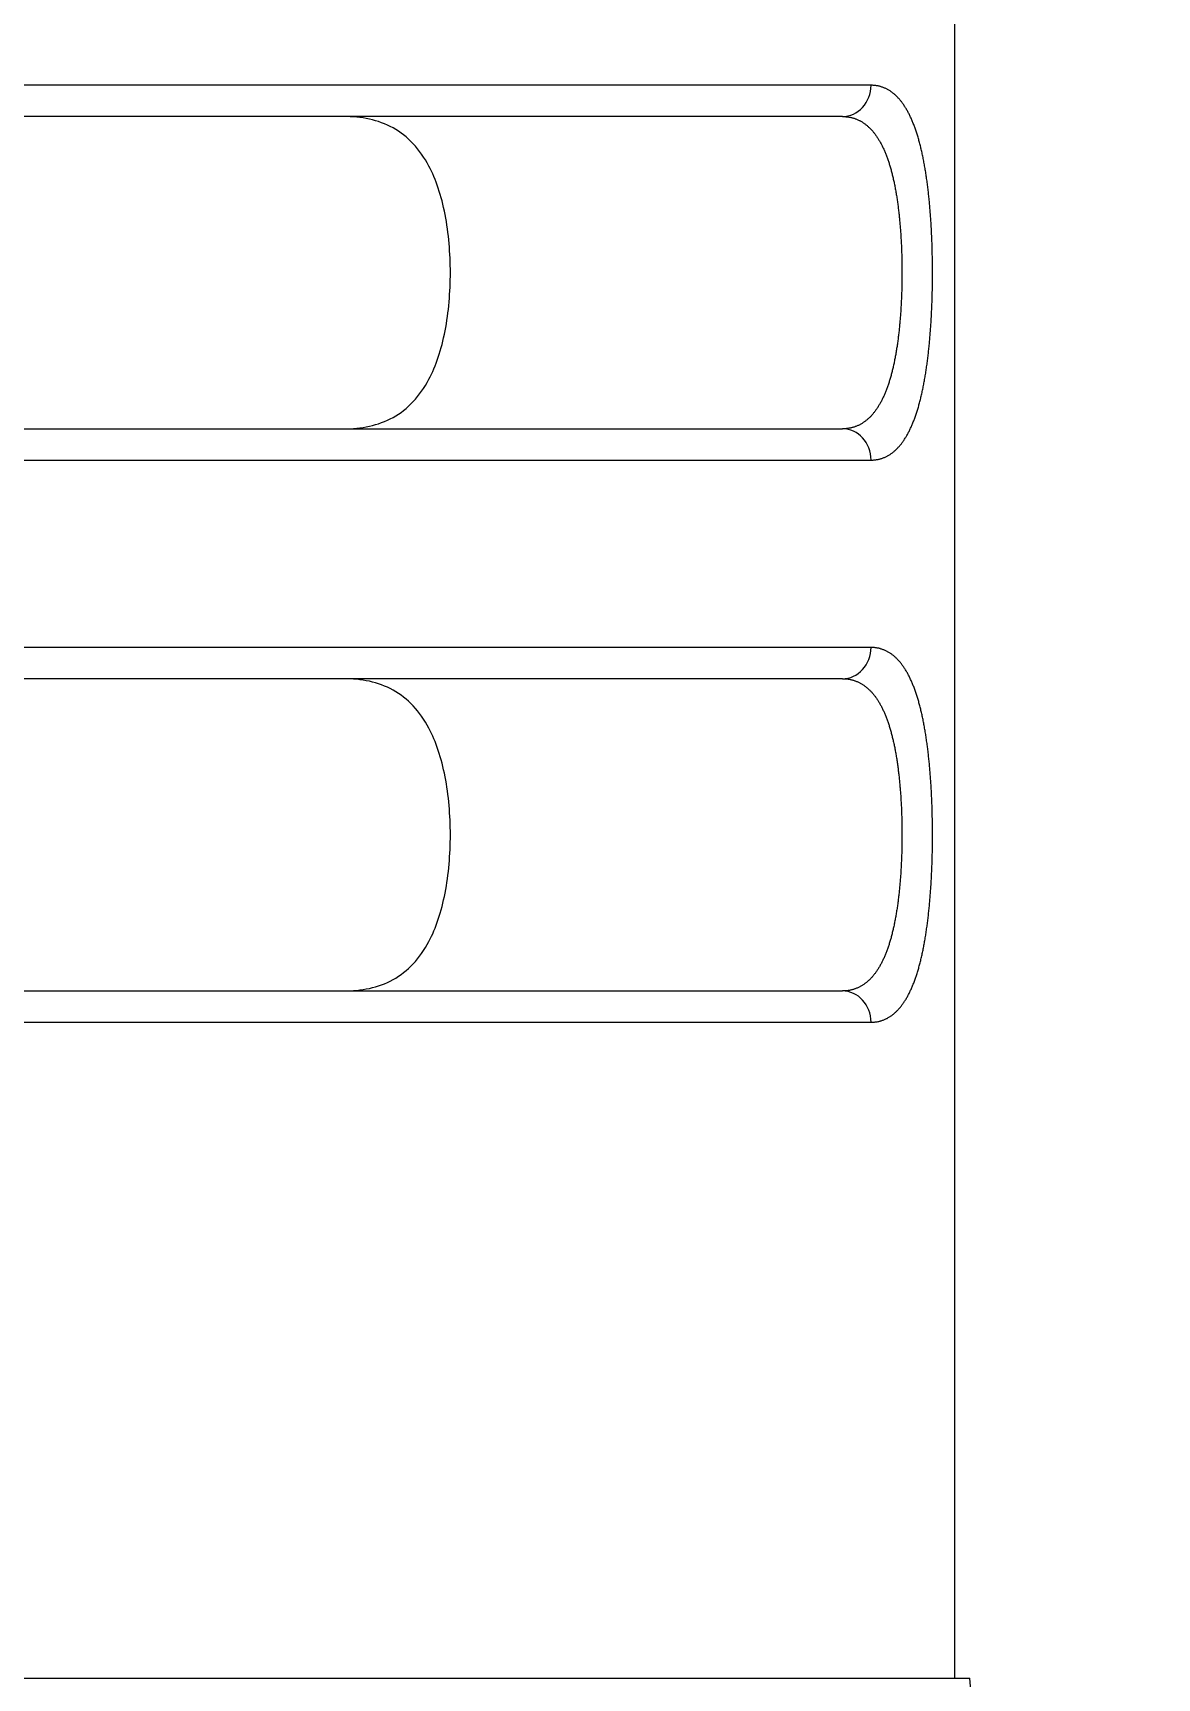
# Model space of a CAD drawing. Header units: millimetres. Extents: x 5401 to 6241, y 1473 to 2067.
# Drawn here: x 5762.59 to 5766.19, y 1607.44 to 1612.7 of the extents above; entities that cross this region are included whole.
import ezdxf

# ---------------------------------------------------------------- set-up
doc = ezdxf.new("R2010")
doc.units = ezdxf.units.MM

msp = doc.modelspace()

# ---------------------------------------------------------------- linework, layer by layer
at = {"extrusion": (-1, 2.22045e-16, 2.96604e-13)}
for p, q in [((5765.5363, 1613.1368), (5765.5363, 1607.4368)), ((5765.2694, 1612.5368), (5759.3031, 1612.5368)), ((5765.1777, 1612.4368), (5759.3949, 1612.4368)), ((5759.3949, 1611.4368), (5765.1777, 1611.4368)), ((5759.3031, 1611.3368), (5765.2694, 1611.3368)), ((5765.2694, 1610.7368), (5759.3031, 1610.7368)), ((5765.1777, 1610.6368), (5759.3949, 1610.6368)), ((5759.3949, 1609.6368), (5765.1777, 1609.6368)), ((5759.3031, 1609.5368), (5765.2694, 1609.5368))]:
    msp.add_line(p, q, dxfattribs=at)
for centre, start_param, end_param in [((5765.1777, 1612.5368), 3.141588, 4.712388), ((5765.1777, 1611.3368), 4.712415, 6.283207), ((5765.1777, 1610.7368), 3.141588, 4.712388), ((5765.1777, 1609.5368), 4.712415, 6.283207)]:
    msp.add_ellipse(centre, major_axis=(0, 0.1), ratio=0.917894, start_param=start_param, end_param=end_param)
for points, knots in [([(5765.2694, 1611.3368), (5765.271, 1611.3368), (5765.274, 1611.3368), (5765.2785, 1611.3371), (5765.283, 1611.3375), (5765.2874, 1611.3382), (5765.2918, 1611.3389), (5765.2961, 1611.3399), (5765.3003, 1611.341), (5765.3045, 1611.3423), (5765.3086, 1611.3438), (5765.3127, 1611.3455), (5765.3167, 1611.3473), (5765.3207, 1611.3492), (5765.3245, 1611.3514), (5765.3284, 1611.3537), (5765.3321, 1611.3561), (5765.3359, 1611.3587), (5765.3395, 1611.3615), (5765.3431, 1611.3644), (5765.3466, 1611.3675), (5765.3501, 1611.3707), (5765.3535, 1611.3741), (5765.3568, 1611.3776), (5765.3601, 1611.3813), (5765.3633, 1611.3851), (5765.3665, 1611.3891), (5765.3696, 1611.3932), (5765.3727, 1611.3975), (5765.3757, 1611.4019), (5765.3786, 1611.4064), (5765.3815, 1611.4111), (5765.3843, 1611.4159), (5765.3871, 1611.4209), (5765.3898, 1611.426), (5765.3924, 1611.4312), (5765.395, 1611.4365), (5765.3975, 1611.442), (5765.4, 1611.4476), (5765.4025, 1611.4533), (5765.4048, 1611.4591), (5765.4072, 1611.4651), (5765.4094, 1611.4712), (5765.4116, 1611.4774), (5765.4138, 1611.4837), (5765.4159, 1611.4901), (5765.418, 1611.4966), (5765.42, 1611.5033), (5765.422, 1611.51), (5765.4239, 1611.5169), (5765.4257, 1611.5239), (5765.4275, 1611.5309), (5765.4293, 1611.5381), (5765.431, 1611.5453), (5765.4327, 1611.5527), (5765.4343, 1611.5602), (5765.4359, 1611.5678), (5765.4374, 1611.5754), (5765.4389, 1611.5832), (5765.4404, 1611.591), (5765.4418, 1611.5989), (5765.4431, 1611.607), (5765.4445, 1611.615), (5765.4457, 1611.6232), (5765.447, 1611.6314), (5765.4481, 1611.6397), (5765.4493, 1611.6481), (5765.4504, 1611.6565), (5765.4515, 1611.665), (5765.4525, 1611.6736), (5765.4535, 1611.6823), (5765.4544, 1611.691), (5765.4553, 1611.6998), (5765.4562, 1611.7086), (5765.457, 1611.7175), (5765.4578, 1611.7264), (5765.4586, 1611.7354), (5765.4593, 1611.7445), (5765.46, 1611.7536), (5765.4606, 1611.7627), (5765.4612, 1611.7719), (5765.4618, 1611.7811), (5765.4623, 1611.7904), (5765.4629, 1611.7996), (5765.4633, 1611.8089), (5765.4638, 1611.8183), (5765.4642, 1611.8277), (5765.4645, 1611.8371), (5765.4649, 1611.8465), (5765.4652, 1611.856), (5765.4654, 1611.8654), (5765.4657, 1611.8749), (5765.4659, 1611.8844), (5765.466, 1611.8939), (5765.4661, 1611.9035), (5765.4662, 1611.913), (5765.4663, 1611.9225), (5765.4663, 1611.932), (5765.4663, 1611.9416), (5765.4663, 1611.9511), (5765.4662, 1611.9607), (5765.4661, 1611.9702), (5765.466, 1611.9798), (5765.4658, 1611.9893), (5765.4656, 1611.9988), (5765.4654, 1612.0083), (5765.4652, 1612.0177), (5765.4649, 1612.0272), (5765.4645, 1612.0366), (5765.4642, 1612.0459), (5765.4638, 1612.0553), (5765.4633, 1612.0646), (5765.4629, 1612.0739), (5765.4623, 1612.0832), (5765.4618, 1612.0925), (5765.4612, 1612.1017), (5765.4606, 1612.1109), (5765.46, 1612.12), (5765.4593, 1612.1291), (5765.4586, 1612.1382), (5765.4578, 1612.1472), (5765.457, 1612.1561), (5765.4562, 1612.165), (5765.4553, 1612.1738), (5765.4544, 1612.1826), (5765.4535, 1612.1913), (5765.4525, 1612.1999), (5765.4515, 1612.2085), (5765.4504, 1612.217), (5765.4493, 1612.2255), (5765.4481, 1612.2339), (5765.447, 1612.2422), (5765.4457, 1612.2504), (5765.4445, 1612.2586), (5765.4431, 1612.2666), (5765.4418, 1612.2746), (5765.4404, 1612.2826), (5765.4389, 1612.2904), (5765.4374, 1612.2981), (5765.4359, 1612.3058), (5765.4343, 1612.3133), (5765.4327, 1612.3208), (5765.431, 1612.3282), (5765.4293, 1612.3354), (5765.4275, 1612.3426), (5765.4257, 1612.3496), (5765.4239, 1612.3566), (5765.422, 1612.3634), (5765.42, 1612.3702), (5765.418, 1612.3768), (5765.4159, 1612.3834), (5765.4138, 1612.3898), (5765.4117, 1612.3961), (5765.4094, 1612.4023), (5765.4072, 1612.4084), (5765.4048, 1612.4144), (5765.4025, 1612.4202), (5765.4, 1612.4259), (5765.3976, 1612.4315), (5765.395, 1612.437), (5765.3924, 1612.4423), (5765.3898, 1612.4476), (5765.3871, 1612.4526), (5765.3843, 1612.4576), (5765.3815, 1612.4624), (5765.3786, 1612.4671), (5765.3757, 1612.4716), (5765.3727, 1612.476), (5765.3696, 1612.4803), (5765.3665, 1612.4844), (5765.3633, 1612.4884), (5765.3601, 1612.4922), (5765.3568, 1612.4959), (5765.3535, 1612.4994), (5765.3501, 1612.5028), (5765.3466, 1612.5061), (5765.3431, 1612.5091), (5765.3395, 1612.5121), (5765.3358, 1612.5148), (5765.3321, 1612.5175), (5765.3284, 1612.5199), (5765.3245, 1612.5222), (5765.3207, 1612.5243), (5765.3167, 1612.5263), (5765.3127, 1612.5281), (5765.3086, 1612.5297), (5765.3045, 1612.5312), (5765.3003, 1612.5325), (5765.2961, 1612.5336), (5765.2918, 1612.5346), (5765.2874, 1612.5354), (5765.283, 1612.536), (5765.2785, 1612.5365), (5765.274, 1612.5367), (5765.271, 1612.5368), (5765.2694, 1612.5368)], [0, 0, 0, 0, 0.0051813, 0.0103627, 0.015544, 0.0207254, 0.0259067, 0.0310881, 0.0362694, 0.0414508, 0.0466321, 0.0518135, 0.0569948, 0.0621762, 0.0673575, 0.0725389, 0.0777202, 0.0829016, 0.0880829, 0.0932642, 0.0984456, 0.1036269, 0.1088083, 0.1139896, 0.119171, 0.1243523, 0.1295337, 0.134715, 0.1398964, 0.1450777, 0.1502591, 0.1554404, 0.1606218, 0.1658031, 0.1709845, 0.1761658, 0.1813472, 0.1865285, 0.1917098, 0.1968912, 0.2020725, 0.2072539, 0.2124352, 0.2176166, 0.2227979, 0.2279793, 0.2331606, 0.238342, 0.2435233, 0.2487047, 0.253886, 0.2590674, 0.2642487, 0.2694301, 0.2746114, 0.2797927, 0.2849741, 0.2901554, 0.2953368, 0.3005181, 0.3056995, 0.3108808, 0.3160622, 0.3212435, 0.3264249, 0.3316062, 0.3367876, 0.3419689, 0.3471503, 0.3523316, 0.357513, 0.3626943, 0.3678756, 0.373057, 0.3782383, 0.3834197, 0.388601, 0.3937824, 0.3989637, 0.4041451, 0.4093264, 0.4145078, 0.4196891, 0.4248705, 0.4300518, 0.4352332, 0.4404145, 0.4455959, 0.4507772, 0.4559585, 0.4611399, 0.4663212, 0.4715026, 0.4766839, 0.4818653, 0.4870466, 0.492228, 0.4974093, 0.5025907, 0.507772, 0.5129534, 0.5181347, 0.5233161, 0.5284974, 0.5336788, 0.5388601, 0.5440415, 0.5492228, 0.5544041, 0.5595855, 0.5647668, 0.5699482, 0.5751295, 0.5803109, 0.5854922, 0.5906736, 0.5958549, 0.6010363, 0.6062176, 0.611399, 0.6165803, 0.6217617, 0.626943, 0.6321244, 0.6373057, 0.642487, 0.6476684, 0.6528497, 0.6580311, 0.6632124, 0.6683938, 0.6735751, 0.6787565, 0.6839378, 0.6891192, 0.6943005, 0.6994819, 0.7046632, 0.7098446, 0.7150259, 0.7202073, 0.7253886, 0.7305699, 0.7357513, 0.7409326, 0.746114, 0.7512953, 0.7564767, 0.761658, 0.7668394, 0.7720207, 0.7772021, 0.7823834, 0.7875648, 0.7927461, 0.7979275, 0.8031088, 0.8082902, 0.8134715, 0.8186528, 0.8238342, 0.8290155, 0.8341969, 0.8393782, 0.8445596, 0.8497409, 0.8549223, 0.8601036, 0.865285, 0.8704663, 0.8756477, 0.880829, 0.8860104, 0.8911917, 0.8963731, 0.9015544, 0.9067358, 0.9119171, 0.9170984, 0.9222798, 0.9274611, 0.9326425, 0.9378238, 0.9430052, 0.9481865, 0.9533679, 0.9585492, 0.9637306, 0.9689119, 0.9740933, 0.9792746, 0.984456, 0.9896373, 0.9948187, 1, 1, 1, 1]), ([(5763.5815, 1611.4368), (5763.6366, 1611.4368), (5763.692, 1611.4472), (5763.7864, 1611.4993), (5763.8255, 1611.5415), (5763.8761, 1611.6375), (5763.8941, 1611.6911), (5763.9172, 1611.81), (5763.9226, 1611.8753), (5763.9226, 1611.9368), (5763.9226, 1611.9983), (5763.9172, 1612.0635), (5763.8941, 1612.1824), (5763.8761, 1612.236), (5763.8255, 1612.3321), (5763.7864, 1612.3742), (5763.692, 1612.4264), (5763.6366, 1612.4368), (5763.5815, 1612.4368)], [0.3110542, 0.3110542, 0.3110542, 0.3110542, 0.3348501, 0.3348501, 0.3586461, 0.3586461, 0.3770975, 0.3770975, 0.395549, 0.395549, 0.395549, 0.4140004, 0.4140004, 0.4324518, 0.4324518, 0.4562478, 0.4562478, 0.480042, 0.480042, 0.480042, 0.480042]), ([(5765.1777, 1612.4368), (5765.1792, 1612.4368), (5765.1823, 1612.4367), (5765.1869, 1612.4365), (5765.1914, 1612.4361), (5765.1958, 1612.4355), (5765.2002, 1612.4348), (5765.2046, 1612.4339), (5765.2088, 1612.4329), (5765.213, 1612.4317), (5765.2172, 1612.4304), (5765.2212, 1612.4289), (5765.2252, 1612.4273), (5765.2292, 1612.4255), (5765.2331, 1612.4236), (5765.2369, 1612.4216), (5765.2406, 1612.4194), (5765.2443, 1612.417), (5765.248, 1612.4145), (5765.2515, 1612.4119), (5765.255, 1612.4091), (5765.2585, 1612.4062), (5765.2618, 1612.4032), (5765.2651, 1612.4), (5765.2684, 1612.3967), (5765.2716, 1612.3933), (5765.2747, 1612.3898), (5765.2778, 1612.3861), (5765.2808, 1612.3823), (5765.2837, 1612.3783), (5765.2866, 1612.3743), (5765.2894, 1612.3701), (5765.2922, 1612.3658), (5765.2949, 1612.3614), (5765.2976, 1612.3568), (5765.3002, 1612.3522), (5765.3027, 1612.3474), (5765.3052, 1612.3425), (5765.3076, 1612.3375), (5765.31, 1612.3324), (5765.3123, 1612.3272), (5765.3146, 1612.3218), (5765.3168, 1612.3164), (5765.3189, 1612.3109), (5765.321, 1612.3052), (5765.3231, 1612.2994), (5765.3251, 1612.2936), (5765.327, 1612.2876), (5765.3289, 1612.2816), (5765.3308, 1612.2754), (5765.3325, 1612.2692), (5765.3343, 1612.2629), (5765.336, 1612.2564), (5765.3376, 1612.2499), (5765.3392, 1612.2433), (5765.3408, 1612.2366), (5765.3423, 1612.2298), (5765.3438, 1612.2229), (5765.3452, 1612.216), (5765.3465, 1612.2089), (5765.3479, 1612.2018), (5765.3491, 1612.1946), (5765.3504, 1612.1873), (5765.3516, 1612.18), (5765.3527, 1612.1726), (5765.3538, 1612.1651), (5765.3549, 1612.1575), (5765.3559, 1612.1499), (5765.3568, 1612.1423), (5765.3578, 1612.1345), (5765.3587, 1612.1267), (5765.3595, 1612.1189), (5765.3603, 1612.111), (5765.3611, 1612.103), (5765.3618, 1612.095), (5765.3625, 1612.087), (5765.3632, 1612.0789), (5765.3638, 1612.0707), (5765.3644, 1612.0625), (5765.3649, 1612.0543), (5765.3654, 1612.0461), (5765.3659, 1612.0378), (5765.3663, 1612.0295), (5765.3667, 1612.0212), (5765.367, 1612.0128), (5765.3673, 1612.0044), (5765.3676, 1611.996), (5765.3678, 1611.9876), (5765.3681, 1611.9791), (5765.3682, 1611.9707), (5765.3683, 1611.9622), (5765.3684, 1611.9537), (5765.3685, 1611.9452), (5765.3685, 1611.9396), (5765.3685, 1611.9368)], [0.0000003, 0.0000003, 0.0000003, 0.0000003, 0.0108696, 0.0217391, 0.0326087, 0.0434783, 0.0543478, 0.0652174, 0.076087, 0.0869565, 0.0978261, 0.1086957, 0.1195652, 0.1304348, 0.1413043, 0.1521739, 0.1630435, 0.173913, 0.1847826, 0.1956522, 0.2065217, 0.2173913, 0.2282609, 0.2391304, 0.25, 0.2608696, 0.2717391, 0.2826087, 0.2934783, 0.3043478, 0.3152174, 0.326087, 0.3369565, 0.3478261, 0.3586957, 0.3695652, 0.3804348, 0.3913043, 0.4021739, 0.4130435, 0.423913, 0.4347826, 0.4456522, 0.4565217, 0.4673913, 0.4782609, 0.4891304, 0.5, 0.5108696, 0.5217391, 0.5326087, 0.5434783, 0.5543478, 0.5652174, 0.576087, 0.5869565, 0.5978261, 0.6086957, 0.6195652, 0.6304348, 0.6413043, 0.6521739, 0.6630435, 0.673913, 0.6847826, 0.6956522, 0.7065217, 0.7173913, 0.7282609, 0.7391304, 0.75, 0.7608696, 0.7717391, 0.7826087, 0.7934783, 0.8043478, 0.8152174, 0.826087, 0.8369565, 0.8478261, 0.8586957, 0.8695652, 0.8804348, 0.8913043, 0.9021739, 0.9130435, 0.923913, 0.9347826, 0.9456522, 0.9565217, 0.9673913, 0.9782609, 0.9891304, 1, 1, 1, 1]), ([(5765.3685, 1611.9368), (5765.3685, 1611.9339), (5765.3685, 1611.9311), (5765.3685, 1611.9283), (5765.3685, 1611.9254), (5765.3684, 1611.9226), (5765.3684, 1611.9198), (5765.3684, 1611.917), (5765.3684, 1611.9141), (5765.3683, 1611.9113), (5765.3683, 1611.9085), (5765.3683, 1611.9057), (5765.3682, 1611.9028), (5765.3682, 1611.9), (5765.3681, 1611.8972), (5765.368, 1611.8944), (5765.368, 1611.8916), (5765.3679, 1611.8888), (5765.3678, 1611.886), (5765.3678, 1611.8831), (5765.3677, 1611.8803), (5765.3676, 1611.8775), (5765.3675, 1611.8747), (5765.3674, 1611.8719), (5765.3673, 1611.8691), (5765.3672, 1611.8663), (5765.3671, 1611.8635), (5765.367, 1611.8607), (5765.3669, 1611.8579), (5765.3668, 1611.8551), (5765.3667, 1611.8523), (5765.3665, 1611.8496), (5765.3664, 1611.8468), (5765.3663, 1611.844), (5765.3661, 1611.8412), (5765.366, 1611.8384), (5765.3659, 1611.8357), (5765.3657, 1611.8329), (5765.3656, 1611.8302), (5765.3654, 1611.8274), (5765.3652, 1611.8246), (5765.3651, 1611.8219), (5765.3649, 1611.8192), (5765.3647, 1611.8164), (5765.3645, 1611.8137), (5765.3644, 1611.8109), (5765.3642, 1611.8082), (5765.364, 1611.8055), (5765.3638, 1611.8028), (5765.3636, 1611.8), (5765.3634, 1611.7973), (5765.3632, 1611.7946), (5765.363, 1611.7919), (5765.3627, 1611.7892), (5765.3625, 1611.7865), (5765.3623, 1611.7838), (5765.3621, 1611.7811), (5765.3618, 1611.7785), (5765.3616, 1611.7758), (5765.3613, 1611.7731), (5765.3611, 1611.7705), (5765.3608, 1611.7678), (5765.3606, 1611.7651), (5765.3603, 1611.7625), (5765.3601, 1611.7599), (5765.3598, 1611.7572), (5765.3595, 1611.7546), (5765.3592, 1611.752), (5765.3589, 1611.7494), (5765.3587, 1611.7467), (5765.3584, 1611.7441), (5765.3581, 1611.7415), (5765.3578, 1611.739), (5765.3575, 1611.7364), (5765.3571, 1611.7338), (5765.3568, 1611.7312), (5765.3565, 1611.7287), (5765.3562, 1611.7261), (5765.3559, 1611.7235), (5765.3555, 1611.721), (5765.3552, 1611.7185), (5765.3548, 1611.7159), (5765.3545, 1611.7134), (5765.3541, 1611.7109), (5765.3538, 1611.7084), (5765.3534, 1611.7059), (5765.3531, 1611.7034), (5765.3527, 1611.7009), (5765.3523, 1611.6984), (5765.3519, 1611.696), (5765.3515, 1611.6935), (5765.3511, 1611.691), (5765.3507, 1611.6886), (5765.3503, 1611.6862), (5765.3499, 1611.6837), (5765.3495, 1611.6813), (5765.3491, 1611.6789), (5765.3487, 1611.6765), (5765.3483, 1611.6741), (5765.3478, 1611.6717), (5765.3474, 1611.6693), (5765.347, 1611.667), (5765.3465, 1611.6646), (5765.3461, 1611.6622), (5765.3456, 1611.6599), (5765.3451, 1611.6576), (5765.3447, 1611.6552), (5765.3442, 1611.6529), (5765.3437, 1611.6506), (5765.3433, 1611.6483), (5765.3428, 1611.646), (5765.3423, 1611.6437), (5765.3418, 1611.6415), (5765.3413, 1611.6392), (5765.3408, 1611.6369), (5765.3403, 1611.6347), (5765.3397, 1611.6325), (5765.3392, 1611.6302), (5765.3387, 1611.628), (5765.3382, 1611.6258), (5765.3376, 1611.6236), (5765.3371, 1611.6214), (5765.3365, 1611.6193), (5765.336, 1611.6171), (5765.3354, 1611.6149), (5765.3348, 1611.6128), (5765.3343, 1611.6107), (5765.3337, 1611.6085), (5765.3331, 1611.6064), (5765.3325, 1611.6043), (5765.3319, 1611.6022), (5765.3313, 1611.6001), (5765.3307, 1611.5981), (5765.3301, 1611.596), (5765.3295, 1611.594), (5765.3289, 1611.5919), (5765.3283, 1611.5899), (5765.3276, 1611.5879), (5765.327, 1611.5859), (5765.3263, 1611.5839), (5765.3257, 1611.5819), (5765.325, 1611.5799), (5765.3244, 1611.5779), (5765.3237, 1611.576), (5765.323, 1611.5741), (5765.3224, 1611.5721), (5765.3217, 1611.5702), (5765.321, 1611.5683), (5765.3203, 1611.5664), (5765.3196, 1611.5645), (5765.3189, 1611.5627), (5765.3182, 1611.5608), (5765.3175, 1611.559), (5765.3167, 1611.5571), (5765.316, 1611.5553), (5765.3153, 1611.5535), (5765.3145, 1611.5517), (5765.3138, 1611.5499), (5765.313, 1611.5481), (5765.3123, 1611.5464), (5765.3115, 1611.5446), (5765.3107, 1611.5429), (5765.31, 1611.5411), (5765.3092, 1611.5394), (5765.3084, 1611.5377), (5765.3076, 1611.536), (5765.3068, 1611.5343), (5765.306, 1611.5327), (5765.3052, 1611.531), (5765.3043, 1611.5294), (5765.3035, 1611.5278), (5765.3027, 1611.5261), (5765.3018, 1611.5245), (5765.301, 1611.5229), (5765.3001, 1611.5214), (5765.2993, 1611.5198), (5765.2984, 1611.5182), (5765.2975, 1611.5167), (5765.2967, 1611.5152), (5765.2958, 1611.5137), (5765.2949, 1611.5122), (5765.294, 1611.5107), (5765.2931, 1611.5092), (5765.2922, 1611.5078), (5765.2913, 1611.5063), (5765.2904, 1611.5049), (5765.2894, 1611.5035), (5765.2885, 1611.502), (5765.2875, 1611.5006), (5765.2866, 1611.4993), (5765.2856, 1611.4979), (5765.2847, 1611.4966), (5765.2837, 1611.4952), (5765.2827, 1611.4939), (5765.2818, 1611.4926), (5765.2808, 1611.4913), (5765.2798, 1611.49), (5765.2788, 1611.4887), (5765.2778, 1611.4875), (5765.2767, 1611.4862), (5765.2757, 1611.485), (5765.2747, 1611.4838), (5765.2737, 1611.4826), (5765.2726, 1611.4814), (5765.2716, 1611.4802), (5765.2705, 1611.4791), (5765.2694, 1611.4779), (5765.2684, 1611.4768), (5765.2673, 1611.4757), (5765.2662, 1611.4746), (5765.2651, 1611.4735), (5765.264, 1611.4725), (5765.2629, 1611.4714), (5765.2618, 1611.4704), (5765.2607, 1611.4693), (5765.2596, 1611.4683), (5765.2584, 1611.4673), (5765.2573, 1611.4664), (5765.2562, 1611.4654), (5765.255, 1611.4644), (5765.2539, 1611.4635), (5765.2527, 1611.4626), (5765.2515, 1611.4617), (5765.2503, 1611.4608), (5765.2491, 1611.4599), (5765.2479, 1611.4591), (5765.2467, 1611.4582), (5765.2455, 1611.4574), (5765.2443, 1611.4566), (5765.2431, 1611.4558), (5765.2419, 1611.455), (5765.2406, 1611.4542), (5765.2394, 1611.4535), (5765.2381, 1611.4527), (5765.2369, 1611.452), (5765.2356, 1611.4513), (5765.2343, 1611.4506), (5765.2331, 1611.45), (5765.2318, 1611.4493), (5765.2305, 1611.4487), (5765.2292, 1611.448), (5765.2279, 1611.4474), (5765.2266, 1611.4468), (5765.2252, 1611.4463), (5765.2239, 1611.4457), (5765.2226, 1611.4452), (5765.2212, 1611.4446), (5765.2199, 1611.4441), (5765.2185, 1611.4436), (5765.2171, 1611.4432), (5765.2158, 1611.4427), (5765.2144, 1611.4423), (5765.213, 1611.4418), (5765.2116, 1611.4414), (5765.2102, 1611.441), (5765.2088, 1611.4407), (5765.2074, 1611.4403), (5765.206, 1611.44), (5765.2045, 1611.4396), (5765.2031, 1611.4393), (5765.2017, 1611.439), (5765.2002, 1611.4388), (5765.1988, 1611.4385), (5765.1973, 1611.4383), (5765.1958, 1611.4381), (5765.1943, 1611.4378), (5765.1929, 1611.4377), (5765.1914, 1611.4375), (5765.1899, 1611.4373), (5765.1884, 1611.4372), (5765.1869, 1611.4371), (5765.1853, 1611.437), (5765.1838, 1611.4369), (5765.1823, 1611.4369), (5765.1808, 1611.4368), (5765.1792, 1611.4368), (5765.1777, 1611.4368)], [0, 0, 0, 0, 0.0108696, 0.0108696, 0.0108696, 0.0217391, 0.0217391, 0.0217391, 0.0326087, 0.0326087, 0.0326087, 0.0434783, 0.0434783, 0.0434783, 0.0543478, 0.0543478, 0.0543478, 0.0652174, 0.0652174, 0.0652174, 0.076087, 0.076087, 0.076087, 0.0869565, 0.0869565, 0.0869565, 0.0978261, 0.0978261, 0.0978261, 0.1086957, 0.1086957, 0.1086957, 0.1195652, 0.1195652, 0.1195652, 0.1304348, 0.1304348, 0.1304348, 0.1413043, 0.1413043, 0.1413043, 0.1521739, 0.1521739, 0.1521739, 0.1630435, 0.1630435, 0.1630435, 0.173913, 0.173913, 0.173913, 0.1847826, 0.1847826, 0.1847826, 0.1956522, 0.1956522, 0.1956522, 0.2065217, 0.2065217, 0.2065217, 0.2173913, 0.2173913, 0.2173913, 0.2282609, 0.2282609, 0.2282609, 0.2391304, 0.2391304, 0.2391304, 0.25, 0.25, 0.25, 0.2608696, 0.2608696, 0.2608696, 0.2717391, 0.2717391, 0.2717391, 0.2826087, 0.2826087, 0.2826087, 0.2934783, 0.2934783, 0.2934783, 0.3043478, 0.3043478, 0.3043478, 0.3152174, 0.3152174, 0.3152174, 0.326087, 0.326087, 0.326087, 0.3369565, 0.3369565, 0.3369565, 0.3478261, 0.3478261, 0.3478261, 0.3586957, 0.3586957, 0.3586957, 0.3695652, 0.3695652, 0.3695652, 0.3804348, 0.3804348, 0.3804348, 0.3913043, 0.3913043, 0.3913043, 0.4021739, 0.4021739, 0.4021739, 0.4130435, 0.4130435, 0.4130435, 0.423913, 0.423913, 0.423913, 0.4347826, 0.4347826, 0.4347826, 0.4456522, 0.4456522, 0.4456522, 0.4565217, 0.4565217, 0.4565217, 0.4673913, 0.4673913, 0.4673913, 0.4782609, 0.4782609, 0.4782609, 0.4891304, 0.4891304, 0.4891304, 0.5, 0.5, 0.5, 0.5108696, 0.5108696, 0.5108696, 0.5217391, 0.5217391, 0.5217391, 0.5326087, 0.5326087, 0.5326087, 0.5434783, 0.5434783, 0.5434783, 0.5543478, 0.5543478, 0.5543478, 0.5652174, 0.5652174, 0.5652174, 0.576087, 0.576087, 0.576087, 0.5869565, 0.5869565, 0.5869565, 0.5978261, 0.5978261, 0.5978261, 0.6086957, 0.6086957, 0.6086957, 0.6195652, 0.6195652, 0.6195652, 0.6304348, 0.6304348, 0.6304348, 0.6413043, 0.6413043, 0.6413043, 0.6521739, 0.6521739, 0.6521739, 0.6630435, 0.6630435, 0.6630435, 0.673913, 0.673913, 0.673913, 0.6847826, 0.6847826, 0.6847826, 0.6956522, 0.6956522, 0.6956522, 0.7065217, 0.7065217, 0.7065217, 0.7173913, 0.7173913, 0.7173913, 0.7282609, 0.7282609, 0.7282609, 0.7391304, 0.7391304, 0.7391304, 0.75, 0.75, 0.75, 0.7608696, 0.7608696, 0.7608696, 0.7717391, 0.7717391, 0.7717391, 0.7826087, 0.7826087, 0.7826087, 0.7934783, 0.7934783, 0.7934783, 0.8043478, 0.8043478, 0.8043478, 0.8152174, 0.8152174, 0.8152174, 0.826087, 0.826087, 0.826087, 0.8369565, 0.8369565, 0.8369565, 0.8478261, 0.8478261, 0.8478261, 0.8586957, 0.8586957, 0.8586957, 0.8695652, 0.8695652, 0.8695652, 0.8804348, 0.8804348, 0.8804348, 0.8913043, 0.8913043, 0.8913043, 0.9021739, 0.9021739, 0.9021739, 0.9130435, 0.9130435, 0.9130435, 0.923913, 0.923913, 0.923913, 0.9347826, 0.9347826, 0.9347826, 0.9456522, 0.9456522, 0.9456522, 0.9565217, 0.9565217, 0.9565217, 0.9673913, 0.9673913, 0.9673913, 0.9782609, 0.9782609, 0.9782609, 0.9891304, 0.9891304, 0.9891304, 0.9999996, 0.9999996, 0.9999996, 0.9999996]), ([(5765.2694, 1609.5368), (5765.271, 1609.5368), (5765.274, 1609.5368), (5765.2785, 1609.5371), (5765.283, 1609.5375), (5765.2874, 1609.5382), (5765.2918, 1609.5389), (5765.2961, 1609.5399), (5765.3003, 1609.541), (5765.3045, 1609.5423), (5765.3086, 1609.5438), (5765.3127, 1609.5455), (5765.3167, 1609.5473), (5765.3207, 1609.5492), (5765.3245, 1609.5514), (5765.3284, 1609.5537), (5765.3321, 1609.5561), (5765.3359, 1609.5587), (5765.3395, 1609.5615), (5765.3431, 1609.5644), (5765.3466, 1609.5675), (5765.3501, 1609.5707), (5765.3535, 1609.5741), (5765.3568, 1609.5776), (5765.3601, 1609.5813), (5765.3633, 1609.5851), (5765.3665, 1609.5891), (5765.3696, 1609.5932), (5765.3727, 1609.5975), (5765.3757, 1609.6019), (5765.3786, 1609.6064), (5765.3815, 1609.6111), (5765.3843, 1609.6159), (5765.3871, 1609.6209), (5765.3898, 1609.626), (5765.3924, 1609.6312), (5765.395, 1609.6365), (5765.3975, 1609.642), (5765.4, 1609.6476), (5765.4025, 1609.6533), (5765.4048, 1609.6591), (5765.4072, 1609.6651), (5765.4094, 1609.6712), (5765.4116, 1609.6774), (5765.4138, 1609.6837), (5765.4159, 1609.6901), (5765.418, 1609.6966), (5765.42, 1609.7033), (5765.422, 1609.71), (5765.4239, 1609.7169), (5765.4257, 1609.7239), (5765.4275, 1609.7309), (5765.4293, 1609.7381), (5765.431, 1609.7453), (5765.4327, 1609.7527), (5765.4343, 1609.7602), (5765.4359, 1609.7678), (5765.4374, 1609.7754), (5765.4389, 1609.7832), (5765.4404, 1609.791), (5765.4418, 1609.7989), (5765.4431, 1609.807), (5765.4445, 1609.815), (5765.4457, 1609.8232), (5765.447, 1609.8314), (5765.4481, 1609.8397), (5765.4493, 1609.8481), (5765.4504, 1609.8565), (5765.4515, 1609.865), (5765.4525, 1609.8736), (5765.4535, 1609.8823), (5765.4544, 1609.891), (5765.4553, 1609.8998), (5765.4562, 1609.9086), (5765.457, 1609.9175), (5765.4578, 1609.9264), (5765.4586, 1609.9354), (5765.4593, 1609.9445), (5765.46, 1609.9536), (5765.4606, 1609.9627), (5765.4612, 1609.9719), (5765.4618, 1609.9811), (5765.4623, 1609.9904), (5765.4629, 1609.9996), (5765.4633, 1610.0089), (5765.4638, 1610.0183), (5765.4642, 1610.0277), (5765.4645, 1610.0371), (5765.4649, 1610.0465), (5765.4652, 1610.056), (5765.4654, 1610.0654), (5765.4657, 1610.0749), (5765.4659, 1610.0844), (5765.466, 1610.0939), (5765.4661, 1610.1035), (5765.4662, 1610.113), (5765.4663, 1610.1225), (5765.4663, 1610.132), (5765.4663, 1610.1416), (5765.4663, 1610.1511), (5765.4662, 1610.1607), (5765.4661, 1610.1702), (5765.466, 1610.1798), (5765.4658, 1610.1893), (5765.4656, 1610.1988), (5765.4654, 1610.2083), (5765.4652, 1610.2177), (5765.4649, 1610.2272), (5765.4645, 1610.2366), (5765.4642, 1610.2459), (5765.4638, 1610.2553), (5765.4633, 1610.2646), (5765.4629, 1610.2739), (5765.4623, 1610.2832), (5765.4618, 1610.2925), (5765.4612, 1610.3017), (5765.4606, 1610.3109), (5765.46, 1610.32), (5765.4593, 1610.3291), (5765.4586, 1610.3382), (5765.4578, 1610.3472), (5765.457, 1610.3561), (5765.4562, 1610.365), (5765.4553, 1610.3738), (5765.4544, 1610.3826), (5765.4535, 1610.3913), (5765.4525, 1610.3999), (5765.4515, 1610.4085), (5765.4504, 1610.417), (5765.4493, 1610.4255), (5765.4481, 1610.4339), (5765.447, 1610.4422), (5765.4457, 1610.4504), (5765.4445, 1610.4586), (5765.4431, 1610.4666), (5765.4418, 1610.4746), (5765.4404, 1610.4826), (5765.4389, 1610.4904), (5765.4374, 1610.4981), (5765.4359, 1610.5058), (5765.4343, 1610.5133), (5765.4327, 1610.5208), (5765.431, 1610.5282), (5765.4293, 1610.5354), (5765.4275, 1610.5426), (5765.4257, 1610.5496), (5765.4239, 1610.5566), (5765.422, 1610.5634), (5765.42, 1610.5702), (5765.418, 1610.5768), (5765.4159, 1610.5834), (5765.4138, 1610.5898), (5765.4117, 1610.5961), (5765.4094, 1610.6023), (5765.4072, 1610.6084), (5765.4048, 1610.6144), (5765.4025, 1610.6202), (5765.4, 1610.6259), (5765.3976, 1610.6315), (5765.395, 1610.637), (5765.3924, 1610.6423), (5765.3898, 1610.6476), (5765.3871, 1610.6526), (5765.3843, 1610.6576), (5765.3815, 1610.6624), (5765.3786, 1610.6671), (5765.3757, 1610.6716), (5765.3727, 1610.676), (5765.3696, 1610.6803), (5765.3665, 1610.6844), (5765.3633, 1610.6884), (5765.3601, 1610.6922), (5765.3568, 1610.6959), (5765.3535, 1610.6994), (5765.3501, 1610.7028), (5765.3466, 1610.7061), (5765.3431, 1610.7091), (5765.3395, 1610.7121), (5765.3358, 1610.7148), (5765.3321, 1610.7175), (5765.3284, 1610.7199), (5765.3245, 1610.7222), (5765.3207, 1610.7243), (5765.3167, 1610.7263), (5765.3127, 1610.7281), (5765.3086, 1610.7297), (5765.3045, 1610.7312), (5765.3003, 1610.7325), (5765.2961, 1610.7336), (5765.2918, 1610.7346), (5765.2874, 1610.7354), (5765.283, 1610.736), (5765.2785, 1610.7365), (5765.274, 1610.7367), (5765.271, 1610.7368), (5765.2694, 1610.7368)], [0, 0, 0, 0, 0.0051813, 0.0103627, 0.015544, 0.0207254, 0.0259067, 0.0310881, 0.0362694, 0.0414508, 0.0466321, 0.0518135, 0.0569948, 0.0621762, 0.0673575, 0.0725389, 0.0777202, 0.0829016, 0.0880829, 0.0932642, 0.0984456, 0.1036269, 0.1088083, 0.1139896, 0.119171, 0.1243523, 0.1295337, 0.134715, 0.1398964, 0.1450777, 0.1502591, 0.1554404, 0.1606218, 0.1658031, 0.1709845, 0.1761658, 0.1813472, 0.1865285, 0.1917098, 0.1968912, 0.2020725, 0.2072539, 0.2124352, 0.2176166, 0.2227979, 0.2279793, 0.2331606, 0.238342, 0.2435233, 0.2487047, 0.253886, 0.2590674, 0.2642487, 0.2694301, 0.2746114, 0.2797927, 0.2849741, 0.2901554, 0.2953368, 0.3005181, 0.3056995, 0.3108808, 0.3160622, 0.3212435, 0.3264249, 0.3316062, 0.3367876, 0.3419689, 0.3471503, 0.3523316, 0.357513, 0.3626943, 0.3678756, 0.373057, 0.3782383, 0.3834197, 0.388601, 0.3937824, 0.3989637, 0.4041451, 0.4093264, 0.4145078, 0.4196891, 0.4248705, 0.4300518, 0.4352332, 0.4404145, 0.4455959, 0.4507772, 0.4559585, 0.4611399, 0.4663212, 0.4715026, 0.4766839, 0.4818653, 0.4870466, 0.492228, 0.4974093, 0.5025907, 0.507772, 0.5129534, 0.5181347, 0.5233161, 0.5284974, 0.5336788, 0.5388601, 0.5440415, 0.5492228, 0.5544041, 0.5595855, 0.5647668, 0.5699482, 0.5751295, 0.5803109, 0.5854922, 0.5906736, 0.5958549, 0.6010363, 0.6062176, 0.611399, 0.6165803, 0.6217617, 0.626943, 0.6321244, 0.6373057, 0.642487, 0.6476684, 0.6528497, 0.6580311, 0.6632124, 0.6683938, 0.6735751, 0.6787565, 0.6839378, 0.6891192, 0.6943005, 0.6994819, 0.7046632, 0.7098446, 0.7150259, 0.7202073, 0.7253886, 0.7305699, 0.7357513, 0.7409326, 0.746114, 0.7512953, 0.7564767, 0.761658, 0.7668394, 0.7720207, 0.7772021, 0.7823834, 0.7875648, 0.7927461, 0.7979275, 0.8031088, 0.8082902, 0.8134715, 0.8186528, 0.8238342, 0.8290155, 0.8341969, 0.8393782, 0.8445596, 0.8497409, 0.8549223, 0.8601036, 0.865285, 0.8704663, 0.8756477, 0.880829, 0.8860104, 0.8911917, 0.8963731, 0.9015544, 0.9067358, 0.9119171, 0.9170984, 0.9222798, 0.9274611, 0.9326425, 0.9378238, 0.9430052, 0.9481865, 0.9533679, 0.9585492, 0.9637306, 0.9689119, 0.9740933, 0.9792746, 0.984456, 0.9896373, 0.9948187, 1, 1, 1, 1]), ([(5763.5815, 1609.6368), (5763.6366, 1609.6368), (5763.692, 1609.6472), (5763.7864, 1609.6993), (5763.8255, 1609.7415), (5763.8761, 1609.8375), (5763.8941, 1609.8911), (5763.9172, 1610.01), (5763.9226, 1610.0753), (5763.9226, 1610.1368), (5763.9226, 1610.1983), (5763.9172, 1610.2635), (5763.8941, 1610.3824), (5763.8761, 1610.436), (5763.8255, 1610.5321), (5763.7864, 1610.5742), (5763.692, 1610.6264), (5763.6366, 1610.6368), (5763.5815, 1610.6368)], [0.3110542, 0.3110542, 0.3110542, 0.3110542, 0.3348501, 0.3348501, 0.3586461, 0.3586461, 0.3770975, 0.3770975, 0.395549, 0.395549, 0.395549, 0.4140004, 0.4140004, 0.4324518, 0.4324518, 0.4562478, 0.4562478, 0.480042, 0.480042, 0.480042, 0.480042]), ([(5765.1777, 1610.6368), (5765.1792, 1610.6368), (5765.1823, 1610.6367), (5765.1869, 1610.6365), (5765.1914, 1610.6361), (5765.1958, 1610.6355), (5765.2002, 1610.6348), (5765.2046, 1610.6339), (5765.2088, 1610.6329), (5765.213, 1610.6317), (5765.2172, 1610.6304), (5765.2212, 1610.6289), (5765.2252, 1610.6273), (5765.2292, 1610.6255), (5765.2331, 1610.6236), (5765.2369, 1610.6216), (5765.2406, 1610.6194), (5765.2443, 1610.617), (5765.248, 1610.6145), (5765.2515, 1610.6119), (5765.255, 1610.6091), (5765.2585, 1610.6062), (5765.2618, 1610.6032), (5765.2651, 1610.6), (5765.2684, 1610.5967), (5765.2716, 1610.5933), (5765.2747, 1610.5898), (5765.2778, 1610.5861), (5765.2808, 1610.5823), (5765.2837, 1610.5783), (5765.2866, 1610.5743), (5765.2894, 1610.5701), (5765.2922, 1610.5658), (5765.2949, 1610.5614), (5765.2976, 1610.5568), (5765.3002, 1610.5522), (5765.3027, 1610.5474), (5765.3052, 1610.5425), (5765.3076, 1610.5375), (5765.31, 1610.5324), (5765.3123, 1610.5272), (5765.3146, 1610.5218), (5765.3168, 1610.5164), (5765.3189, 1610.5109), (5765.321, 1610.5052), (5765.3231, 1610.4994), (5765.3251, 1610.4936), (5765.327, 1610.4876), (5765.3289, 1610.4816), (5765.3308, 1610.4754), (5765.3325, 1610.4692), (5765.3343, 1610.4629), (5765.336, 1610.4564), (5765.3376, 1610.4499), (5765.3392, 1610.4433), (5765.3408, 1610.4366), (5765.3423, 1610.4298), (5765.3438, 1610.4229), (5765.3452, 1610.416), (5765.3465, 1610.4089), (5765.3479, 1610.4018), (5765.3491, 1610.3946), (5765.3504, 1610.3873), (5765.3516, 1610.38), (5765.3527, 1610.3726), (5765.3538, 1610.3651), (5765.3549, 1610.3575), (5765.3559, 1610.3499), (5765.3568, 1610.3423), (5765.3578, 1610.3345), (5765.3587, 1610.3267), (5765.3595, 1610.3189), (5765.3603, 1610.311), (5765.3611, 1610.303), (5765.3618, 1610.295), (5765.3625, 1610.287), (5765.3632, 1610.2789), (5765.3638, 1610.2707), (5765.3644, 1610.2625), (5765.3649, 1610.2543), (5765.3654, 1610.2461), (5765.3659, 1610.2378), (5765.3663, 1610.2295), (5765.3667, 1610.2212), (5765.367, 1610.2128), (5765.3673, 1610.2044), (5765.3676, 1610.196), (5765.3678, 1610.1876), (5765.3681, 1610.1791), (5765.3682, 1610.1707), (5765.3683, 1610.1622), (5765.3684, 1610.1537), (5765.3685, 1610.1452), (5765.3685, 1610.1396), (5765.3685, 1610.1368)], [0.0000003, 0.0000003, 0.0000003, 0.0000003, 0.0108696, 0.0217391, 0.0326087, 0.0434783, 0.0543478, 0.0652174, 0.076087, 0.0869565, 0.0978261, 0.1086957, 0.1195652, 0.1304348, 0.1413043, 0.1521739, 0.1630435, 0.173913, 0.1847826, 0.1956522, 0.2065217, 0.2173913, 0.2282609, 0.2391304, 0.25, 0.2608696, 0.2717391, 0.2826087, 0.2934783, 0.3043478, 0.3152174, 0.326087, 0.3369565, 0.3478261, 0.3586957, 0.3695652, 0.3804348, 0.3913043, 0.4021739, 0.4130435, 0.423913, 0.4347826, 0.4456522, 0.4565217, 0.4673913, 0.4782609, 0.4891304, 0.5, 0.5108696, 0.5217391, 0.5326087, 0.5434783, 0.5543478, 0.5652174, 0.576087, 0.5869565, 0.5978261, 0.6086957, 0.6195652, 0.6304348, 0.6413043, 0.6521739, 0.6630435, 0.673913, 0.6847826, 0.6956522, 0.7065217, 0.7173913, 0.7282609, 0.7391304, 0.75, 0.7608696, 0.7717391, 0.7826087, 0.7934783, 0.8043478, 0.8152174, 0.826087, 0.8369565, 0.8478261, 0.8586957, 0.8695652, 0.8804348, 0.8913043, 0.9021739, 0.9130435, 0.923913, 0.9347826, 0.9456522, 0.9565217, 0.9673913, 0.9782609, 0.9891304, 1, 1, 1, 1]), ([(5765.3685, 1610.1368), (5765.3685, 1610.1339), (5765.3685, 1610.1311), (5765.3685, 1610.1283), (5765.3685, 1610.1254), (5765.3684, 1610.1226), (5765.3684, 1610.1198), (5765.3684, 1610.117), (5765.3684, 1610.1141), (5765.3683, 1610.1113), (5765.3683, 1610.1085), (5765.3683, 1610.1057), (5765.3682, 1610.1028), (5765.3682, 1610.1), (5765.3681, 1610.0972), (5765.368, 1610.0944), (5765.368, 1610.0916), (5765.3679, 1610.0888), (5765.3678, 1610.086), (5765.3678, 1610.0831), (5765.3677, 1610.0803), (5765.3676, 1610.0775), (5765.3675, 1610.0747), (5765.3674, 1610.0719), (5765.3673, 1610.0691), (5765.3672, 1610.0663), (5765.3671, 1610.0635), (5765.367, 1610.0607), (5765.3669, 1610.0579), (5765.3668, 1610.0551), (5765.3667, 1610.0523), (5765.3665, 1610.0496), (5765.3664, 1610.0468), (5765.3663, 1610.044), (5765.3661, 1610.0412), (5765.366, 1610.0384), (5765.3659, 1610.0357), (5765.3657, 1610.0329), (5765.3656, 1610.0302), (5765.3654, 1610.0274), (5765.3652, 1610.0246), (5765.3651, 1610.0219), (5765.3649, 1610.0192), (5765.3647, 1610.0164), (5765.3645, 1610.0137), (5765.3644, 1610.0109), (5765.3642, 1610.0082), (5765.364, 1610.0055), (5765.3638, 1610.0028), (5765.3636, 1610), (5765.3634, 1609.9973), (5765.3632, 1609.9946), (5765.363, 1609.9919), (5765.3627, 1609.9892), (5765.3625, 1609.9865), (5765.3623, 1609.9838), (5765.3621, 1609.9811), (5765.3618, 1609.9785), (5765.3616, 1609.9758), (5765.3613, 1609.9731), (5765.3611, 1609.9705), (5765.3608, 1609.9678), (5765.3606, 1609.9651), (5765.3603, 1609.9625), (5765.3601, 1609.9599), (5765.3598, 1609.9572), (5765.3595, 1609.9546), (5765.3592, 1609.952), (5765.3589, 1609.9494), (5765.3587, 1609.9467), (5765.3584, 1609.9441), (5765.3581, 1609.9415), (5765.3578, 1609.939), (5765.3575, 1609.9364), (5765.3571, 1609.9338), (5765.3568, 1609.9312), (5765.3565, 1609.9287), (5765.3562, 1609.9261), (5765.3559, 1609.9235), (5765.3555, 1609.921), (5765.3552, 1609.9185), (5765.3548, 1609.9159), (5765.3545, 1609.9134), (5765.3541, 1609.9109), (5765.3538, 1609.9084), (5765.3534, 1609.9059), (5765.3531, 1609.9034), (5765.3527, 1609.9009), (5765.3523, 1609.8984), (5765.3519, 1609.896), (5765.3515, 1609.8935), (5765.3511, 1609.891), (5765.3507, 1609.8886), (5765.3503, 1609.8862), (5765.3499, 1609.8837), (5765.3495, 1609.8813), (5765.3491, 1609.8789), (5765.3487, 1609.8765), (5765.3483, 1609.8741), (5765.3478, 1609.8717), (5765.3474, 1609.8693), (5765.347, 1609.867), (5765.3465, 1609.8646), (5765.3461, 1609.8622), (5765.3456, 1609.8599), (5765.3451, 1609.8576), (5765.3447, 1609.8552), (5765.3442, 1609.8529), (5765.3437, 1609.8506), (5765.3433, 1609.8483), (5765.3428, 1609.846), (5765.3423, 1609.8437), (5765.3418, 1609.8415), (5765.3413, 1609.8392), (5765.3408, 1609.8369), (5765.3403, 1609.8347), (5765.3397, 1609.8325), (5765.3392, 1609.8302), (5765.3387, 1609.828), (5765.3382, 1609.8258), (5765.3376, 1609.8236), (5765.3371, 1609.8214), (5765.3365, 1609.8193), (5765.336, 1609.8171), (5765.3354, 1609.8149), (5765.3348, 1609.8128), (5765.3343, 1609.8107), (5765.3337, 1609.8085), (5765.3331, 1609.8064), (5765.3325, 1609.8043), (5765.3319, 1609.8022), (5765.3313, 1609.8001), (5765.3307, 1609.7981), (5765.3301, 1609.796), (5765.3295, 1609.794), (5765.3289, 1609.7919), (5765.3283, 1609.7899), (5765.3276, 1609.7879), (5765.327, 1609.7859), (5765.3263, 1609.7839), (5765.3257, 1609.7819), (5765.325, 1609.7799), (5765.3244, 1609.7779), (5765.3237, 1609.776), (5765.323, 1609.7741), (5765.3224, 1609.7721), (5765.3217, 1609.7702), (5765.321, 1609.7683), (5765.3203, 1609.7664), (5765.3196, 1609.7645), (5765.3189, 1609.7627), (5765.3182, 1609.7608), (5765.3175, 1609.759), (5765.3167, 1609.7571), (5765.316, 1609.7553), (5765.3153, 1609.7535), (5765.3145, 1609.7517), (5765.3138, 1609.7499), (5765.313, 1609.7481), (5765.3123, 1609.7464), (5765.3115, 1609.7446), (5765.3107, 1609.7429), (5765.31, 1609.7411), (5765.3092, 1609.7394), (5765.3084, 1609.7377), (5765.3076, 1609.736), (5765.3068, 1609.7343), (5765.306, 1609.7327), (5765.3052, 1609.731), (5765.3043, 1609.7294), (5765.3035, 1609.7278), (5765.3027, 1609.7261), (5765.3018, 1609.7245), (5765.301, 1609.7229), (5765.3001, 1609.7214), (5765.2993, 1609.7198), (5765.2984, 1609.7182), (5765.2975, 1609.7167), (5765.2967, 1609.7152), (5765.2958, 1609.7137), (5765.2949, 1609.7122), (5765.294, 1609.7107), (5765.2931, 1609.7092), (5765.2922, 1609.7078), (5765.2913, 1609.7063), (5765.2904, 1609.7049), (5765.2894, 1609.7035), (5765.2885, 1609.702), (5765.2875, 1609.7006), (5765.2866, 1609.6993), (5765.2856, 1609.6979), (5765.2847, 1609.6966), (5765.2837, 1609.6952), (5765.2827, 1609.6939), (5765.2818, 1609.6926), (5765.2808, 1609.6913), (5765.2798, 1609.69), (5765.2788, 1609.6887), (5765.2778, 1609.6875), (5765.2767, 1609.6862), (5765.2757, 1609.685), (5765.2747, 1609.6838), (5765.2737, 1609.6826), (5765.2726, 1609.6814), (5765.2716, 1609.6802), (5765.2705, 1609.6791), (5765.2694, 1609.6779), (5765.2684, 1609.6768), (5765.2673, 1609.6757), (5765.2662, 1609.6746), (5765.2651, 1609.6735), (5765.264, 1609.6725), (5765.2629, 1609.6714), (5765.2618, 1609.6704), (5765.2607, 1609.6693), (5765.2596, 1609.6683), (5765.2584, 1609.6673), (5765.2573, 1609.6664), (5765.2562, 1609.6654), (5765.255, 1609.6644), (5765.2539, 1609.6635), (5765.2527, 1609.6626), (5765.2515, 1609.6617), (5765.2503, 1609.6608), (5765.2491, 1609.6599), (5765.2479, 1609.6591), (5765.2467, 1609.6582), (5765.2455, 1609.6574), (5765.2443, 1609.6566), (5765.2431, 1609.6558), (5765.2419, 1609.655), (5765.2406, 1609.6542), (5765.2394, 1609.6535), (5765.2381, 1609.6527), (5765.2369, 1609.652), (5765.2356, 1609.6513), (5765.2343, 1609.6506), (5765.2331, 1609.65), (5765.2318, 1609.6493), (5765.2305, 1609.6487), (5765.2292, 1609.648), (5765.2279, 1609.6474), (5765.2266, 1609.6468), (5765.2252, 1609.6463), (5765.2239, 1609.6457), (5765.2226, 1609.6452), (5765.2212, 1609.6446), (5765.2199, 1609.6441), (5765.2185, 1609.6436), (5765.2171, 1609.6432), (5765.2158, 1609.6427), (5765.2144, 1609.6423), (5765.213, 1609.6418), (5765.2116, 1609.6414), (5765.2102, 1609.641), (5765.2088, 1609.6407), (5765.2074, 1609.6403), (5765.206, 1609.64), (5765.2045, 1609.6396), (5765.2031, 1609.6393), (5765.2017, 1609.639), (5765.2002, 1609.6388), (5765.1988, 1609.6385), (5765.1973, 1609.6383), (5765.1958, 1609.6381), (5765.1943, 1609.6378), (5765.1929, 1609.6377), (5765.1914, 1609.6375), (5765.1899, 1609.6373), (5765.1884, 1609.6372), (5765.1869, 1609.6371), (5765.1853, 1609.637), (5765.1838, 1609.6369), (5765.1823, 1609.6369), (5765.1808, 1609.6368), (5765.1792, 1609.6368), (5765.1777, 1609.6368)], [0, 0, 0, 0, 0.0108696, 0.0108696, 0.0108696, 0.0217391, 0.0217391, 0.0217391, 0.0326087, 0.0326087, 0.0326087, 0.0434783, 0.0434783, 0.0434783, 0.0543478, 0.0543478, 0.0543478, 0.0652174, 0.0652174, 0.0652174, 0.076087, 0.076087, 0.076087, 0.0869565, 0.0869565, 0.0869565, 0.0978261, 0.0978261, 0.0978261, 0.1086957, 0.1086957, 0.1086957, 0.1195652, 0.1195652, 0.1195652, 0.1304348, 0.1304348, 0.1304348, 0.1413043, 0.1413043, 0.1413043, 0.1521739, 0.1521739, 0.1521739, 0.1630435, 0.1630435, 0.1630435, 0.173913, 0.173913, 0.173913, 0.1847826, 0.1847826, 0.1847826, 0.1956522, 0.1956522, 0.1956522, 0.2065217, 0.2065217, 0.2065217, 0.2173913, 0.2173913, 0.2173913, 0.2282609, 0.2282609, 0.2282609, 0.2391304, 0.2391304, 0.2391304, 0.25, 0.25, 0.25, 0.2608696, 0.2608696, 0.2608696, 0.2717391, 0.2717391, 0.2717391, 0.2826087, 0.2826087, 0.2826087, 0.2934783, 0.2934783, 0.2934783, 0.3043478, 0.3043478, 0.3043478, 0.3152174, 0.3152174, 0.3152174, 0.326087, 0.326087, 0.326087, 0.3369565, 0.3369565, 0.3369565, 0.3478261, 0.3478261, 0.3478261, 0.3586957, 0.3586957, 0.3586957, 0.3695652, 0.3695652, 0.3695652, 0.3804348, 0.3804348, 0.3804348, 0.3913043, 0.3913043, 0.3913043, 0.4021739, 0.4021739, 0.4021739, 0.4130435, 0.4130435, 0.4130435, 0.423913, 0.423913, 0.423913, 0.4347826, 0.4347826, 0.4347826, 0.4456522, 0.4456522, 0.4456522, 0.4565217, 0.4565217, 0.4565217, 0.4673913, 0.4673913, 0.4673913, 0.4782609, 0.4782609, 0.4782609, 0.4891304, 0.4891304, 0.4891304, 0.5, 0.5, 0.5, 0.5108696, 0.5108696, 0.5108696, 0.5217391, 0.5217391, 0.5217391, 0.5326087, 0.5326087, 0.5326087, 0.5434783, 0.5434783, 0.5434783, 0.5543478, 0.5543478, 0.5543478, 0.5652174, 0.5652174, 0.5652174, 0.576087, 0.576087, 0.576087, 0.5869565, 0.5869565, 0.5869565, 0.5978261, 0.5978261, 0.5978261, 0.6086957, 0.6086957, 0.6086957, 0.6195652, 0.6195652, 0.6195652, 0.6304348, 0.6304348, 0.6304348, 0.6413043, 0.6413043, 0.6413043, 0.6521739, 0.6521739, 0.6521739, 0.6630435, 0.6630435, 0.6630435, 0.673913, 0.673913, 0.673913, 0.6847826, 0.6847826, 0.6847826, 0.6956522, 0.6956522, 0.6956522, 0.7065217, 0.7065217, 0.7065217, 0.7173913, 0.7173913, 0.7173913, 0.7282609, 0.7282609, 0.7282609, 0.7391304, 0.7391304, 0.7391304, 0.75, 0.75, 0.75, 0.7608696, 0.7608696, 0.7608696, 0.7717391, 0.7717391, 0.7717391, 0.7826087, 0.7826087, 0.7826087, 0.7934783, 0.7934783, 0.7934783, 0.8043478, 0.8043478, 0.8043478, 0.8152174, 0.8152174, 0.8152174, 0.826087, 0.826087, 0.826087, 0.8369565, 0.8369565, 0.8369565, 0.8478261, 0.8478261, 0.8478261, 0.8586957, 0.8586957, 0.8586957, 0.8695652, 0.8695652, 0.8695652, 0.8804348, 0.8804348, 0.8804348, 0.8913043, 0.8913043, 0.8913043, 0.9021739, 0.9021739, 0.9021739, 0.9130435, 0.9130435, 0.9130435, 0.923913, 0.923913, 0.923913, 0.9347826, 0.9347826, 0.9347826, 0.9456522, 0.9456522, 0.9456522, 0.9565217, 0.9565217, 0.9565217, 0.9673913, 0.9673913, 0.9673913, 0.9782609, 0.9782609, 0.9782609, 0.9891304, 0.9891304, 0.9891304, 0.9999996, 0.9999996, 0.9999996, 0.9999996]), ([(5759.0352, 1607.4368), (5759.1035, 1607.4368), (5759.2434, 1607.4368), (5759.6653, 1607.4368), (5759.9399, 1607.4368), (5760.6, 1607.4368), (5760.997, 1607.4368), (5761.8183, 1607.4368), (5762.2551, 1607.4368), (5763.107, 1607.4368), (5763.5179, 1607.4368), (5764.2758, 1607.4368), (5764.5988, 1607.4368), (5765.144, 1607.4368), (5765.3299, 1607.4368), (5765.5153, 1607.4368), (5765.5625, 1607.4368), (5765.5838, 1607.4368), (5765.5861, 1607.4368), (5765.5861, 1607.4368)], [0.000001, 0.000001, 0.000001, 0.000001, 0.119331, 0.119331, 0.24884, 0.24884, 0.420521, 0.420521, 0.644276, 0.644276, 0.93858, 0.93858, 1.330765, 1.330765, 1.861707, 1.861707, 2.245085, 2.245085, 2.349757, 2.349757, 2.349757, 2.349757])]:
    msp.add_open_spline(points, degree=3, knots=knots)
msp.add_open_spline([(5766.1854, 1600.5377), (5765.9695, 1602.8359), (5765.7667, 1605.1355), (5765.5861, 1607.4368)], degree=3)

doc.saveas('drawing.dxf')
